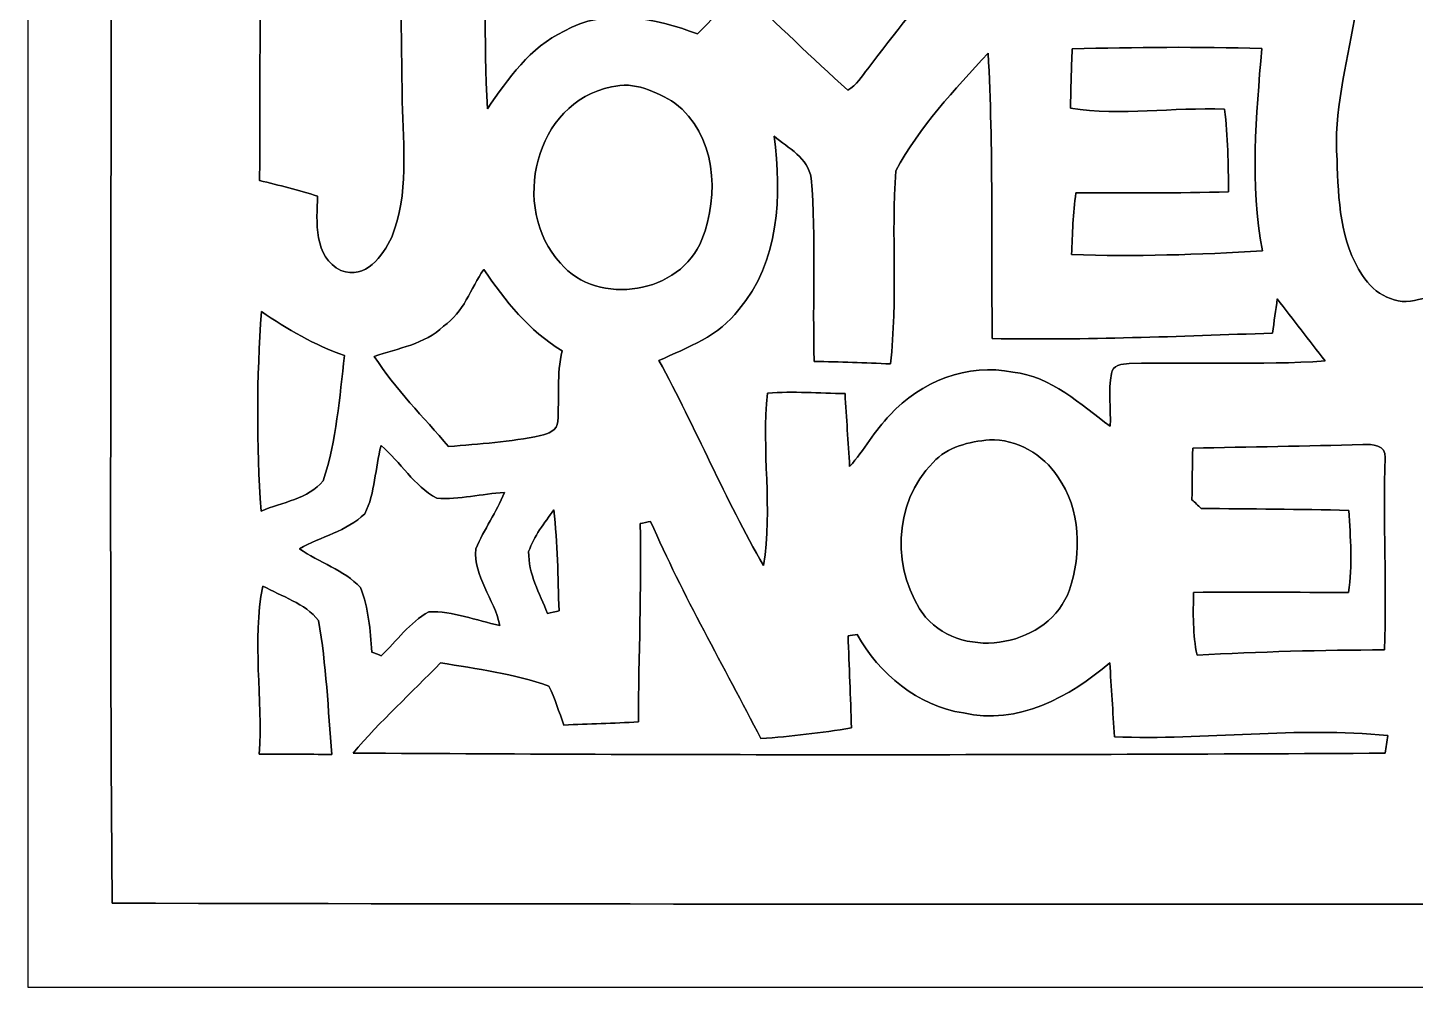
# Model space of a CAD drawing. Header units: centimetres. Extents: x -16.8 to 16.8, y -16.7 to 16.7.
# Drawn here: x -16.77 to -5, y -16.67 to -8.53 of the extents above; entities that cross this region are included whole.
import ezdxf

# ---------------------------------------------------------------- set-up
doc = ezdxf.new("R2010")
doc.units = ezdxf.units.CM
doc.header["$MEASUREMENT"] = 0
doc.layers.add('Layer 1', color=7, linetype='Continuous')

msp = doc.modelspace()

# ---------------------------------------------------------------- linework, layer by layer
at = {"layer": 'Layer 1', "color": 7}
for points, knots in [([(-16.77458, 16.66875), (-16.77458, 16.66875), (16.77458, 16.66875), (16.77458, 16.66875), (16.77458, 16.66875), (16.77458, 16.66875), (16.77458, -16.66875), (16.77458, -16.66875), (16.77458, -16.66875), (16.77458, -16.66875), (-16.77458, -16.66875), (-16.77458, -16.66875), (-16.77458, -16.66875), (-16.77458, -16.66875), (-16.77458, 16.66875), (-16.77458, 16.66875), (-16.77458, 16.66875), (-16.77458, 16.66875), (-16.77458, 16.66875), (-16.77458, 16.66875)], [0, 0, 0, 0, 0.16666667, 0.16666667, 0.16666667, 0.16666667, 0.33333333, 0.33333333, 0.33333333, 0.33333333, 0.5, 0.5, 0.5, 0.5, 0.66666667, 0.66666667, 0.66666667, 0.66666667, 1, 1, 1, 1]), ([(-16.06056, 15.74024), (-16.08032, 8.00664), (-16.06338, 0.2727), (-16.06903, -7.46125), (-16.06903, -7.46125), (-16.06162, -10.29264), (-16.0842, -13.12439), (-16.05774, -15.95543), (-16.05774, -15.95543), (-8.24159, -15.97342), (-0.42545, -15.9579), (7.39069, -15.96319), (7.39069, -15.96319), (10.10426, -15.95579), (12.81818, -15.97836), (15.53139, -15.95191), (15.53139, -15.95191), (15.5508, -8.21796), (15.53422, -0.48436), (15.53986, 7.24958), (15.53986, 7.24958), (15.53245, 10.08098), (15.55503, 12.91272), (15.52857, 15.74377), (15.52857, 15.74377), (5.41937, 15.76246), (-4.68983, 15.74518), (-14.79903, 15.75223), (-14.79903, 15.75223), (-15.21954, 15.75294), (-15.6404, 15.75223), (-16.06056, 15.74024)], [0, 0, 0, 0, 0.11111111, 0.11111111, 0.11111111, 0.11111111, 0.22222222, 0.22222222, 0.22222222, 0.22222222, 0.33333333, 0.33333333, 0.33333333, 0.33333333, 0.44444444, 0.44444444, 0.44444444, 0.44444444, 0.55555556, 0.55555556, 0.55555556, 0.55555556, 0.66666667, 0.66666667, 0.66666667, 0.66666667, 0.77777778, 0.77777778, 0.77777778, 0.77777778, 1, 1, 1, 1]), ([(-3.10092, -0.91863), (-2.88678, -0.84279), (-2.673, -0.71755), (-2.43593, -0.74754), (-2.43593, -0.74754), (-2.30152, -0.81915), (-2.18369, -0.91934), (-2.06058, -1.00859), (-2.06058, -1.00859), (-2.06622, -1.0287), (-2.07751, -1.06856), (-2.08315, -1.08867), (-2.08315, -1.08867), (-2.35691, -1.08938), (-2.65254, -1.11019), (-2.87443, -1.2894), (-2.87443, -1.2894), (-3.15348, -1.4792), (-3.20887, -1.8348), (-3.29777, -2.13713), (-3.29777, -2.13713), (-3.35527, -2.33116), (-3.40466, -2.58163), (-3.2318, -2.73756), (-3.2318, -2.73756), (-3.06564, -3.00743), (-2.6229, -3.00743), (-2.45392, -2.73368), (-2.45392, -2.73368), (-2.34103, -2.53965), (-2.30999, -2.31069), (-2.23485, -2.10079), (-2.23485, -2.10079), (-2.09832, -2.11032), (-1.87854, -2.16288), (-1.89477, -2.34456), (-1.89477, -2.34456), (-1.9498, -2.76331), (-2.09374, -3.16477), (-2.17488, -3.57893), (-2.17488, -3.57893), (-2.26766, -4.0259), (-2.43558, -4.46052), (-2.45216, -4.9209), (-2.45216, -4.9209), (-2.40136, -5.34035), (-1.72861, -5.47158), (-1.55046, -5.07859), (-1.55046, -5.07859), (-1.34973, -4.5787), (-1.30598, -4.03119), (-1.13418, -3.52143), (-1.13418, -3.52143), (-1.05022, -3.88796), (-1.10173, -4.26403), (-1.09326, -4.6355), (-1.09326, -4.6355), (-1.0862, -5.05425), (-1.11019, -5.47476), (-1.06962, -5.89245), (-1.06962, -5.89245), (-0.81598, -5.90621), (-0.56198, -5.91961), (-0.30833, -5.93831), (-0.30833, -5.93831), (-0.42298, -6.01451), (-0.54645, -6.07448), (-0.66887, -6.13657), (-0.66887, -6.13657), (-1.25413, -6.43008), (-1.79176, -6.81214), (-2.28635, -7.23935), (-2.28635, -7.23935), (-2.32234, -7.28274), (-2.38972, -7.32684), (-2.37808, -7.39034), (-2.37808, -7.39034), (-2.29517, -7.67186), (-2.00907, -7.86518), (-1.96391, -8.15869), (-1.96391, -8.15869), (-2.16641, -8.42292), (-2.37314, -8.68645), (-2.60315, -8.9281), (-2.60315, -8.9281), (-2.86173, -8.60037), (-3.12949, -8.27969), (-3.38243, -7.94738), (-3.38243, -7.94738), (-3.67136, -8.12236), (-3.8675, -8.43915), (-4.20829, -8.52382), (-4.20829, -8.52382), (-4.185, -9.22514), (-4.29472, -9.94516), (-4.6415, -10.56428), (-4.6415, -10.56428), (-4.72299, -10.67823), (-4.82106, -10.81405), (-4.97099, -10.83381), (-4.97099, -10.83381), (-5.15761, -10.89484), (-5.34846, -10.78512), (-5.44583, -10.63096), (-5.44583, -10.63096), (-5.64092, -10.34486), (-5.65115, -9.9822), (-5.66314, -9.64918), (-5.66314, -9.64918), (-5.69383, -9.24384), (-5.58377, -8.85119), (-5.51639, -8.45573), (-5.51639, -8.45573), (-5.74252, -8.36789), (-5.96724, -8.27934), (-6.19231, -8.18903), (-6.19231, -8.18903), (-6.20042, -7.88811), (-5.8106, -7.83378), (-5.79191, -7.55227), (-5.79191, -7.55227), (-5.76086, -7.23512), (-5.74322, -6.81355), (-5.4042, -6.6615), (-5.4042, -6.6615), (-4.92019, -6.483), (-4.39032, -6.61599), (-3.89855, -6.68761), (-3.89855, -6.68761), (-3.46957, -6.74299), (-3.0286, -6.83824), (-2.59715, -6.74934), (-2.59715, -6.74934), (-2.35761, -6.70207), (-2.16218, -6.54226), (-1.96956, -6.40292), (-1.96956, -6.40292), (-1.99496, -6.2798), (-1.97732, -6.14116), (-2.04329, -6.02862), (-2.04329, -6.02862), (-2.42323, -5.48887), (-3.01413, -5.16572), (-3.49215, -4.72652), (-3.49215, -4.72652), (-3.59269, -4.63762), (-3.66219, -4.52085), (-3.71651, -4.39984), (-3.71651, -4.39984), (-3.40043, -4.35081), (-3.06282, -4.33881), (-2.78518, -4.16172), (-2.78518, -4.16172), (-2.63102, -4.05306), (-2.63031, -3.81917), (-2.71568, -3.66677), (-2.71568, -3.66677), (-3.31117, -2.84445), (-4.2672, -2.36008), (-4.83517, -1.51518), (-4.83517, -1.51518), (-4.55366, -1.45486), (-4.25662, -1.4291), (-4.00156, -1.28623), (-4.00156, -1.28623), (-3.71969, -1.12219), (-3.40113, -1.04105), (-3.10092, -0.91863)], [0, 0, 0, 0, 0.02325581, 0.02325581, 0.02325581, 0.02325581, 0.04651163, 0.04651163, 0.04651163, 0.04651163, 0.06976744, 0.06976744, 0.06976744, 0.06976744, 0.09302326, 0.09302326, 0.09302326, 0.09302326, 0.11627907, 0.11627907, 0.11627907, 0.11627907, 0.13953488, 0.13953488, 0.13953488, 0.13953488, 0.1627907, 0.1627907, 0.1627907, 0.1627907, 0.18604651, 0.18604651, 0.18604651, 0.18604651, 0.20930233, 0.20930233, 0.20930233, 0.20930233, 0.23255814, 0.23255814, 0.23255814, 0.23255814, 0.25581395, 0.25581395, 0.25581395, 0.25581395, 0.27906977, 0.27906977, 0.27906977, 0.27906977, 0.30232558, 0.30232558, 0.30232558, 0.30232558, 0.3255814, 0.3255814, 0.3255814, 0.3255814, 0.34883721, 0.34883721, 0.34883721, 0.34883721, 0.37209302, 0.37209302, 0.37209302, 0.37209302, 0.39534884, 0.39534884, 0.39534884, 0.39534884, 0.41860465, 0.41860465, 0.41860465, 0.41860465, 0.44186047, 0.44186047, 0.44186047, 0.44186047, 0.46511628, 0.46511628, 0.46511628, 0.46511628, 0.48837209, 0.48837209, 0.48837209, 0.48837209, 0.51162791, 0.51162791, 0.51162791, 0.51162791, 0.53488372, 0.53488372, 0.53488372, 0.53488372, 0.55813953, 0.55813953, 0.55813953, 0.55813953, 0.58139535, 0.58139535, 0.58139535, 0.58139535, 0.60465116, 0.60465116, 0.60465116, 0.60465116, 0.62790698, 0.62790698, 0.62790698, 0.62790698, 0.65116279, 0.65116279, 0.65116279, 0.65116279, 0.6744186, 0.6744186, 0.6744186, 0.6744186, 0.69767442, 0.69767442, 0.69767442, 0.69767442, 0.72093023, 0.72093023, 0.72093023, 0.72093023, 0.74418605, 0.74418605, 0.74418605, 0.74418605, 0.76744186, 0.76744186, 0.76744186, 0.76744186, 0.79069767, 0.79069767, 0.79069767, 0.79069767, 0.81395349, 0.81395349, 0.81395349, 0.81395349, 0.8372093, 0.8372093, 0.8372093, 0.8372093, 0.86046512, 0.86046512, 0.86046512, 0.86046512, 0.88372093, 0.88372093, 0.88372093, 0.88372093, 0.90697674, 0.90697674, 0.90697674, 0.90697674, 0.93023256, 0.93023256, 0.93023256, 0.93023256, 0.95348837, 0.95348837, 0.95348837, 0.95348837, 1, 1, 1, 1]), ([(-14.78562, -4.27143), (-14.53021, -4.39632), (-14.27762, -4.52684), (-14.01763, -4.6422), (-14.01763, -4.6422), (-13.93508, -5.26168), (-14.11923, -5.89668), (-13.94672, -6.50487), (-13.94672, -6.50487), (-13.69307, -6.40468), (-13.52233, -6.18278), (-13.33994, -5.99193), (-13.33994, -5.99193), (-13.10428, -5.73722), (-12.84005, -5.50862), (-12.62733, -5.23346), (-12.62733, -5.23346), (-12.30701, -5.31495), (-11.98774, -5.41055), (-11.68718, -5.55061), (-11.68718, -5.55061), (-11.87485, -5.75028), (-12.12427, -5.94678), (-12.18036, -6.23041), (-12.18036, -6.23041), (-12.1606, -6.51157), (-11.8745, -6.66609), (-11.62861, -6.72606), (-11.62861, -6.72606), (-10.74667, -6.93279), (-9.87496, -6.51122), (-8.98948, -6.59165), (-8.98948, -6.59165), (-8.77676, -6.63998), (-8.52805, -6.74335), (-8.45538, -6.97054), (-8.45538, -6.97054), (-8.36789, -7.27851), (-8.42786, -7.64011), (-8.19573, -7.8927), (-8.19573, -7.8927), (-8.36824, -7.92162), (-8.60072, -7.87859), (-8.6681, -8.08355), (-8.6681, -8.08355), (-8.76653, -8.04898), (-8.86566, -8.01158), (-8.96549, -7.98266), (-8.96549, -7.98266), (-9.17822, -8.29028), (-9.42199, -8.57532), (-9.64494, -8.87589), (-9.64494, -8.87589), (-9.6961, -8.93833), (-9.74231, -9.01594), (-9.81498, -9.05863), (-9.81498, -9.05863), (-10.11978, -8.78417), (-10.41118, -8.49454), (-10.71598, -8.21937), (-10.71598, -8.21937), (-10.84756, -8.33261), (-10.96857, -8.45749), (-11.09169, -8.57991), (-11.09169, -8.57991), (-11.44588, -8.44656), (-11.87768, -8.35519), (-12.22199, -8.55804), (-12.22199, -8.55804), (-12.51373, -8.69033), (-12.69577, -8.96232), (-12.87427, -9.21491), (-12.87427, -9.21491), (-12.90461, -8.63106), (-12.88027, -8.04616), (-12.91555, -7.46301), (-12.91555, -7.46301), (-13.12721, -7.4609), (-13.33888, -7.45984), (-13.55055, -7.45913), (-13.55055, -7.45913), (-13.62851, -8.0204), (-13.60135, -8.58943), (-13.59676, -9.15458), (-13.59676, -9.15458), (-13.58688, -9.53699), (-13.53961, -9.93987), (-13.68601, -10.30499), (-13.68601, -10.30499), (-13.76292, -10.46445), (-13.90509, -10.66694), (-14.1164, -10.58862), (-14.1164, -10.58862), (-14.34783, -10.47609), (-14.32454, -10.17023), (-14.31431, -9.95751), (-14.31431, -9.95751), (-14.47553, -9.90353), (-14.64134, -9.86472), (-14.80644, -9.8238), (-14.80644, -9.8238), (-14.80503, -8.06027), (-14.78492, -6.29603), (-14.80926, -4.53249), (-14.80926, -4.53249), (-14.81102, -4.44465), (-14.80079, -4.35751), (-14.78562, -4.27143)], [0, 0, 0, 0, 0.03571429, 0.03571429, 0.03571429, 0.03571429, 0.07142857, 0.07142857, 0.07142857, 0.07142857, 0.10714286, 0.10714286, 0.10714286, 0.10714286, 0.14285714, 0.14285714, 0.14285714, 0.14285714, 0.17857143, 0.17857143, 0.17857143, 0.17857143, 0.21428571, 0.21428571, 0.21428571, 0.21428571, 0.25, 0.25, 0.25, 0.25, 0.28571429, 0.28571429, 0.28571429, 0.28571429, 0.32142857, 0.32142857, 0.32142857, 0.32142857, 0.35714286, 0.35714286, 0.35714286, 0.35714286, 0.39285714, 0.39285714, 0.39285714, 0.39285714, 0.42857143, 0.42857143, 0.42857143, 0.42857143, 0.46428571, 0.46428571, 0.46428571, 0.46428571, 0.5, 0.5, 0.5, 0.5, 0.53571429, 0.53571429, 0.53571429, 0.53571429, 0.57142857, 0.57142857, 0.57142857, 0.57142857, 0.60714286, 0.60714286, 0.60714286, 0.60714286, 0.64285714, 0.64285714, 0.64285714, 0.64285714, 0.67857143, 0.67857143, 0.67857143, 0.67857143, 0.71428571, 0.71428571, 0.71428571, 0.71428571, 0.75, 0.75, 0.75, 0.75, 0.78571429, 0.78571429, 0.78571429, 0.78571429, 0.82142857, 0.82142857, 0.82142857, 0.82142857, 0.85714286, 0.85714286, 0.85714286, 0.85714286, 0.89285714, 0.89285714, 0.89285714, 0.89285714, 0.92857143, 0.92857143, 0.92857143, 0.92857143, 1, 1, 1, 1]), ([(-7.91069, -8.70726), (-7.37482, -8.69315), (-6.8386, -8.68751), (-6.30273, -8.70444), (-6.30273, -8.70444), (-6.34788, -9.27559), (-6.40644, -9.85273), (-6.29708, -10.42106), (-6.29708, -10.42106), (-6.83648, -10.4521), (-7.37694, -10.47256), (-7.91704, -10.4521), (-7.91704, -10.4521), (-7.90751, -10.27642), (-7.9054, -10.10179), (-7.87894, -9.92858), (-7.87894, -9.92858), (-7.44714, -9.92964), (-7.01534, -9.93175), (-6.58354, -9.91976), (-6.58354, -9.91976), (-6.58777, -9.68551), (-6.58636, -9.45127), (-6.61917, -9.21949), (-6.61917, -9.21949), (-7.05379, -9.20186), (-7.49335, -9.27629), (-7.92551, -9.21103), (-7.92551, -9.21103), (-7.92163, -9.04169), (-7.91845, -8.87518), (-7.91069, -8.70726)], [0, 0, 0, 0, 0.11111111, 0.11111111, 0.11111111, 0.11111111, 0.22222222, 0.22222222, 0.22222222, 0.22222222, 0.33333333, 0.33333333, 0.33333333, 0.33333333, 0.44444444, 0.44444444, 0.44444444, 0.44444444, 0.55555556, 0.55555556, 0.55555556, 0.55555556, 0.66666667, 0.66666667, 0.66666667, 0.66666667, 0.77777778, 0.77777778, 0.77777778, 0.77777778, 1, 1, 1, 1]), ([(-9.40823, -9.74196), (-9.20891, -9.36837), (-8.90905, -9.05404), (-8.62436, -8.74289), (-8.62436, -8.74289), (-8.57991, -9.54934), (-8.59825, -10.35826), (-8.58943, -11.16577), (-8.58943, -11.16577), (-7.79604, -11.17812), (-7.00334, -11.14637), (-6.21065, -11.1185), (-6.21065, -11.1185), (-6.1976, -11.02078), (-6.18419, -10.92412), (-6.17008, -10.82781), (-6.17008, -10.82781), (-6.03497, -11.00349), (-5.90127, -11.18094), (-5.76333, -11.35521), (-5.76333, -11.35521), (-6.3179, -11.39119), (-6.87352, -11.36438), (-7.42809, -11.37673), (-7.42809, -11.37673), (-7.48559, -11.38096), (-7.57132, -11.38943), (-7.57873, -11.46175), (-7.57873, -11.46175), (-7.60518, -11.60921), (-7.58296, -11.75985), (-7.5879, -11.90907), (-7.5879, -11.90907), (-7.84331, -11.72633), (-8.08531, -11.48397), (-8.4141, -11.45081), (-8.4141, -11.45081), (-8.7951, -11.36721), (-9.19939, -11.53195), (-9.45727, -11.81382), (-9.45727, -11.81382), (-9.5885, -11.94541), (-9.67493, -12.11262), (-9.79946, -12.25021), (-9.79946, -12.25021), (-9.81393, -12.04348), (-9.82557, -11.83781), (-9.83862, -11.63214), (-9.83862, -11.63214), (-10.05769, -11.62897), (-10.27748, -11.61027), (-10.4962, -11.62861), (-10.4962, -11.62861), (-10.55088, -12.11086), (-10.44998, -12.60616), (-10.53042, -13.09088), (-10.53042, -13.09088), (-10.85815, -12.52784), (-11.10474, -11.92283), (-11.41765, -11.35204), (-11.41765, -11.35204), (-11.17635, -11.23844), (-10.90401, -11.14354), (-10.74103, -10.91953), (-10.74103, -10.91953), (-10.3946, -10.51772), (-10.37414, -9.94869), (-10.44152, -9.44774), (-10.44152, -9.44774), (-10.32157, -9.54793), (-10.15153, -9.6333), (-10.12578, -9.80334), (-10.12578, -9.80334), (-10.08309, -10.32051), (-10.11731, -10.84016), (-10.09932, -11.35874), (-10.09932, -11.35874), (-9.88342, -11.36191), (-9.66788, -11.37144), (-9.45198, -11.37991), (-9.45198, -11.37991), (-9.39236, -10.83627), (-9.44633, -10.28594), (-9.40823, -9.74196)], [0, 0, 0, 0, 0.04545455, 0.04545455, 0.04545455, 0.04545455, 0.09090909, 0.09090909, 0.09090909, 0.09090909, 0.13636364, 0.13636364, 0.13636364, 0.13636364, 0.18181818, 0.18181818, 0.18181818, 0.18181818, 0.22727273, 0.22727273, 0.22727273, 0.22727273, 0.27272727, 0.27272727, 0.27272727, 0.27272727, 0.31818182, 0.31818182, 0.31818182, 0.31818182, 0.36363636, 0.36363636, 0.36363636, 0.36363636, 0.40909091, 0.40909091, 0.40909091, 0.40909091, 0.45454545, 0.45454545, 0.45454545, 0.45454545, 0.5, 0.5, 0.5, 0.5, 0.54545455, 0.54545455, 0.54545455, 0.54545455, 0.59090909, 0.59090909, 0.59090909, 0.59090909, 0.63636364, 0.63636364, 0.63636364, 0.63636364, 0.68181818, 0.68181818, 0.68181818, 0.68181818, 0.72727273, 0.72727273, 0.72727273, 0.72727273, 0.77272727, 0.77272727, 0.77272727, 0.77272727, 0.81818182, 0.81818182, 0.81818182, 0.81818182, 0.86363636, 0.86363636, 0.86363636, 0.86363636, 0.90909091, 0.90909091, 0.90909091, 0.90909091, 1, 1, 1, 1]), ([(-11.82053, -9.03041), (-11.6272, -8.97819), (-11.4427, -9.07133), (-11.28219, -9.16658), (-11.28219, -9.16658), (-10.93435, -9.43257), (-10.90189, -9.94586), (-11.05323, -10.32334), (-11.05323, -10.32334), (-11.23209, -10.78583), (-11.93518, -10.89978), (-12.25444, -10.52548), (-12.25444, -10.52548), (-12.68342, -10.05981), (-12.47493, -9.15635), (-11.82053, -9.03041)], [0, 0, 0, 0, 0.2, 0.2, 0.2, 0.2, 0.4, 0.4, 0.4, 0.4, 0.6, 0.6, 0.6, 0.6, 1, 1, 1, 1]), ([(-13.24681, -11.05923), (-13.07465, -10.94564), (-13.01609, -10.74103), (-12.90532, -10.57875), (-12.90532, -10.57875), (-12.72293, -10.84439), (-12.51973, -11.0998), (-12.23998, -11.26984), (-12.23998, -11.26984), (-12.2876, -11.46634), (-12.26256, -11.66883), (-12.27631, -11.86815), (-12.27631, -11.86815), (-12.27843, -11.9447), (-12.35922, -11.97434), (-12.42236, -11.98845), (-12.42236, -11.98845), (-12.67919, -12.04207), (-12.94201, -12.0583), (-13.20271, -12.08193), (-13.20271, -12.08193), (-13.4172, -11.83005), (-13.65356, -11.59581), (-13.83348, -11.31641), (-13.83348, -11.31641), (-13.63204, -11.24444), (-13.4052, -11.21657), (-13.24681, -11.05923)], [0, 0, 0, 0, 0.125, 0.125, 0.125, 0.125, 0.25, 0.25, 0.25, 0.25, 0.375, 0.375, 0.375, 0.375, 0.5, 0.5, 0.5, 0.5, 0.625, 0.625, 0.625, 0.625, 0.75, 0.75, 0.75, 0.75, 1, 1, 1, 1]), ([(-14.79127, -10.93541), (-14.57113, -11.08675), (-14.34006, -11.2208), (-14.08677, -11.309), (-14.08677, -11.309), (-14.1291, -11.66495), (-14.15415, -12.02937), (-14.26739, -12.37156), (-14.26739, -12.37156), (-14.39439, -12.52643), (-14.61629, -12.55324), (-14.79409, -12.62874), (-14.79409, -12.62874), (-14.83501, -12.06535), (-14.83184, -11.49844), (-14.79127, -10.93541)], [0, 0, 0, 0, 0.2, 0.2, 0.2, 0.2, 0.4, 0.4, 0.4, 0.4, 0.6, 0.6, 0.6, 0.6, 1, 1, 1, 1]), ([(-13.77597, -12.07347), (-13.61017, -12.21246), (-13.49657, -12.41496), (-13.30396, -12.51973), (-13.30396, -12.51973), (-13.1124, -12.53419), (-12.92084, -12.48092), (-12.72928, -12.47175), (-12.72928, -12.47175), (-12.79701, -12.63756), (-12.90144, -12.78467), (-12.9727, -12.94906), (-12.9727, -12.94906), (-12.99422, -13.18577), (-12.8143, -13.37381), (-12.76879, -13.59817), (-12.76879, -13.59817), (-12.96882, -13.55937), (-13.16637, -13.47329), (-13.37098, -13.48352), (-13.37098, -13.48352), (-13.53326, -13.57348), (-13.64368, -13.72941), (-13.77456, -13.85641), (-13.77456, -13.85641), (-13.79502, -13.84864), (-13.83524, -13.83277), (-13.85535, -13.82501), (-13.85535, -13.82501), (-13.86452, -13.6398), (-13.88428, -13.44965), (-13.94989, -13.27679), (-13.94989, -13.27679), (-14.09383, -13.12827), (-14.30091, -13.06512), (-14.46918, -12.94871), (-14.46918, -12.94871), (-14.2875, -12.8457), (-14.06666, -12.79984), (-13.91461, -12.65202), (-13.91461, -12.65202), (-13.82324, -12.47457), (-13.82924, -12.26256), (-13.77597, -12.07347)], [0, 0, 0, 0, 0.08333333, 0.08333333, 0.08333333, 0.08333333, 0.16666667, 0.16666667, 0.16666667, 0.16666667, 0.25, 0.25, 0.25, 0.25, 0.33333333, 0.33333333, 0.33333333, 0.33333333, 0.41666667, 0.41666667, 0.41666667, 0.41666667, 0.5, 0.5, 0.5, 0.5, 0.58333333, 0.58333333, 0.58333333, 0.58333333, 0.66666667, 0.66666667, 0.66666667, 0.66666667, 0.75, 0.75, 0.75, 0.75, 0.83333333, 0.83333333, 0.83333333, 0.83333333, 1, 1, 1, 1]), ([(-8.61272, -12.02373), (-8.38271, -12.01702), (-8.15693, -12.14579), (-8.03381, -12.33805), (-8.03381, -12.33805), (-7.83519, -12.61145), (-7.83061, -12.98716), (-7.93433, -13.29796), (-7.93433, -13.29796), (-8.10436, -13.77209), (-8.81874, -13.90862), (-9.15564, -13.53009), (-9.15564, -13.53009), (-9.44598, -13.15156), (-9.43539, -12.55924), (-9.09144, -12.21634), (-9.09144, -12.21634), (-8.97079, -12.08158), (-8.78487, -12.04101), (-8.61272, -12.02373)], [0, 0, 0, 0, 0.16666667, 0.16666667, 0.16666667, 0.16666667, 0.33333333, 0.33333333, 0.33333333, 0.33333333, 0.5, 0.5, 0.5, 0.5, 0.66666667, 0.66666667, 0.66666667, 0.66666667, 1, 1, 1, 1]), ([(-6.88799, -12.09499), (-6.4068, -12.08405), (-5.92526, -12.07946), (-5.44407, -12.06324), (-5.44407, -12.06324), (-5.36787, -12.06182), (-5.24334, -12.06853), (-5.25533, -12.17507), (-5.25533, -12.17507), (-5.27262, -12.71905), (-5.24122, -13.26339), (-5.26168, -13.80702), (-5.26168, -13.80702), (-5.79191, -13.80807), (-6.32213, -13.82148), (-6.85165, -13.85147), (-6.85165, -13.85147), (-6.88799, -13.67614), (-6.88481, -13.49587), (-6.88058, -13.31842), (-6.88058, -13.31842), (-6.44243, -13.3163), (-6.00393, -13.31771), (-5.56542, -13.31912), (-5.56542, -13.31912), (-5.52873, -13.08911), (-5.55061, -12.85452), (-5.56331, -12.62345), (-5.56331, -12.62345), (-5.98135, -12.61145), (-6.39939, -12.6111), (-6.81743, -12.60616), (-6.81743, -12.60616), (-6.84318, -12.58111), (-6.86894, -12.55677), (-6.89469, -12.53278), (-6.89469, -12.53278), (-6.89328, -12.38568), (-6.89151, -12.24068), (-6.88799, -12.09499)], [0, 0, 0, 0, 0.09090909, 0.09090909, 0.09090909, 0.09090909, 0.18181818, 0.18181818, 0.18181818, 0.18181818, 0.27272727, 0.27272727, 0.27272727, 0.27272727, 0.36363636, 0.36363636, 0.36363636, 0.36363636, 0.45454545, 0.45454545, 0.45454545, 0.45454545, 0.54545455, 0.54545455, 0.54545455, 0.54545455, 0.63636364, 0.63636364, 0.63636364, 0.63636364, 0.72727273, 0.72727273, 0.72727273, 0.72727273, 0.81818182, 0.81818182, 0.81818182, 0.81818182, 1, 1, 1, 1]), ([(-11.5764, -12.73457), (-11.55453, -12.72999), (-11.51043, -12.72081), (-11.48856, -12.71623), (-11.48856, -12.71623), (-11.21304, -13.34805), (-10.86767, -13.94601), (-10.55335, -14.55914), (-10.55335, -14.55914), (-10.29582, -14.54044), (-10.03864, -14.51081), (-9.78394, -14.46812), (-9.78394, -14.46812), (-9.79205, -14.20707), (-9.80405, -13.94742), (-9.81322, -13.68707), (-9.81322, -13.68707), (-9.79417, -13.68425), (-9.75572, -13.67861), (-9.73631, -13.67578), (-9.73631, -13.67578), (-9.54652, -14.01339), (-9.22514, -14.2808), (-8.83461, -14.34183), (-8.83461, -14.34183), (-8.37248, -14.4459), (-7.93115, -14.20742), (-7.59248, -13.91567), (-7.59248, -13.91567), (-7.57767, -14.12416), (-7.56603, -14.33371), (-7.55297, -14.54362), (-7.55297, -14.54362), (-6.78039, -14.57501), (-6.00287, -14.45401), (-5.2324, -14.53374), (-5.2324, -14.53374), (-5.23946, -14.58313), (-5.24651, -14.63287), (-5.25392, -14.68296), (-5.25392, -14.68296), (-8.17351, -14.69884), (-11.0938, -14.70237), (-14.01339, -14.68155), (-14.01339, -14.68155), (-13.78338, -14.40956), (-13.51774, -14.17214), (-13.27185, -13.91567), (-13.27185, -13.91567), (-12.96282, -13.96753), (-12.64708, -14.00916), (-12.3511, -14.11464), (-12.3511, -14.11464), (-12.29607, -14.2173), (-12.2682, -14.33583), (-12.22375, -14.44449), (-12.22375, -14.44449), (-12.01349, -14.4332), (-11.80253, -14.43108), (-11.59263, -14.41662), (-11.59263, -14.41662), (-11.58946, -13.85535), (-11.56547, -13.29549), (-11.5764, -12.73457)], [0, 0, 0, 0, 0.05882353, 0.05882353, 0.05882353, 0.05882353, 0.11764706, 0.11764706, 0.11764706, 0.11764706, 0.17647059, 0.17647059, 0.17647059, 0.17647059, 0.23529412, 0.23529412, 0.23529412, 0.23529412, 0.29411765, 0.29411765, 0.29411765, 0.29411765, 0.35294118, 0.35294118, 0.35294118, 0.35294118, 0.41176471, 0.41176471, 0.41176471, 0.41176471, 0.47058824, 0.47058824, 0.47058824, 0.47058824, 0.52941176, 0.52941176, 0.52941176, 0.52941176, 0.58823529, 0.58823529, 0.58823529, 0.58823529, 0.64705882, 0.64705882, 0.64705882, 0.64705882, 0.70588235, 0.70588235, 0.70588235, 0.70588235, 0.76470588, 0.76470588, 0.76470588, 0.76470588, 0.82352941, 0.82352941, 0.82352941, 0.82352941, 0.88235294, 0.88235294, 0.88235294, 0.88235294, 1, 1, 1, 1]), ([(-12.52361, -12.97305), (-12.47987, -12.84041), (-12.39061, -12.72928), (-12.30877, -12.61851), (-12.30877, -12.61851), (-12.27878, -12.90285), (-12.2749, -13.18895), (-12.26608, -13.4747), (-12.26608, -13.4747), (-12.29078, -13.48034), (-12.34017, -13.49128), (-12.36486, -13.49692), (-12.36486, -13.49692), (-12.42977, -13.32618), (-12.52749, -13.16179), (-12.52361, -12.97305)], [0, 0, 0, 0, 0.2, 0.2, 0.2, 0.2, 0.4, 0.4, 0.4, 0.4, 0.6, 0.6, 0.6, 0.6, 1, 1, 1, 1]), ([(-14.77963, -13.26444), (-14.62123, -13.35546), (-14.42226, -13.40767), (-14.3062, -13.55796), (-14.3062, -13.55796), (-14.24093, -13.93084), (-14.22612, -14.31466), (-14.19437, -14.69319), (-14.19437, -14.69319), (-14.39933, -14.69214), (-14.60429, -14.69178), (-14.80961, -14.69178), (-14.80961, -14.69178), (-14.77645, -14.21694), (-14.87452, -13.73434), (-14.77963, -13.26444)], [0, 0, 0, 0, 0.2, 0.2, 0.2, 0.2, 0.4, 0.4, 0.4, 0.4, 0.6, 0.6, 0.6, 0.6, 1, 1, 1, 1])]:
    msp.add_open_spline(points, degree=3, knots=knots, dxfattribs=at)
at = {"layer": 'Layer 1', "color": 250}
for points, knots in [([(-16.06056, 15.74024), (-15.6404, 15.75223), (-15.21954, 15.75294), (-14.79903, 15.75223), (-14.79903, 15.75223), (-4.68983, 15.74518), (5.41937, 15.76246), (15.52857, 15.74377), (15.52857, 15.74377), (15.55503, 12.91272), (15.53245, 10.08098), (15.53986, 7.24958), (15.53986, 7.24958), (15.53422, -0.48436), (15.5508, -8.21796), (15.53139, -15.95191), (15.53139, -15.95191), (12.81818, -15.97836), (10.10426, -15.95579), (7.39069, -15.96319), (7.39069, -15.96319), (-0.42545, -15.9579), (-8.24159, -15.97342), (-16.05774, -15.95543), (-16.05774, -15.95543), (-16.0842, -13.12439), (-16.06162, -10.29264), (-16.06903, -7.46125), (-16.06903, -7.46125), (-16.06338, 0.2727), (-16.08032, 8.00664), (-16.06056, 15.74024), (-16.06056, 15.74024), (-16.06056, 15.74024), (-16.06056, 15.74024), (-16.06056, 15.74024)], [0, 0, 0, 0, 0.1, 0.1, 0.1, 0.1, 0.2, 0.2, 0.2, 0.2, 0.3, 0.3, 0.3, 0.3, 0.4, 0.4, 0.4, 0.4, 0.5, 0.5, 0.5, 0.5, 0.6, 0.6, 0.6, 0.6, 0.7, 0.7, 0.7, 0.7, 0.8, 0.8, 0.8, 0.8, 1, 1, 1, 1]), ([(-3.10092, -0.91863), (-3.40113, -1.04105), (-3.71969, -1.12219), (-4.00156, -1.28623), (-4.00156, -1.28623), (-4.25662, -1.4291), (-4.55366, -1.45486), (-4.83517, -1.51518), (-4.83517, -1.51518), (-4.2672, -2.36008), (-3.31117, -2.84445), (-2.71568, -3.66677), (-2.71568, -3.66677), (-2.63031, -3.81917), (-2.63102, -4.05306), (-2.78518, -4.16172), (-2.78518, -4.16172), (-3.06282, -4.33881), (-3.40043, -4.35081), (-3.71651, -4.39984), (-3.71651, -4.39984), (-3.66219, -4.52085), (-3.59269, -4.63762), (-3.49215, -4.72652), (-3.49215, -4.72652), (-3.01413, -5.16572), (-2.42323, -5.48887), (-2.04329, -6.02862), (-2.04329, -6.02862), (-1.97732, -6.14116), (-1.99496, -6.2798), (-1.96956, -6.40292), (-1.96956, -6.40292), (-2.16218, -6.54226), (-2.35761, -6.70207), (-2.59715, -6.74934), (-2.59715, -6.74934), (-3.0286, -6.83824), (-3.46957, -6.74299), (-3.89855, -6.68761), (-3.89855, -6.68761), (-4.39032, -6.61599), (-4.92019, -6.483), (-5.4042, -6.6615), (-5.4042, -6.6615), (-5.74322, -6.81355), (-5.76086, -7.23512), (-5.79191, -7.55227), (-5.79191, -7.55227), (-5.8106, -7.83378), (-6.20042, -7.88811), (-6.19231, -8.18903), (-6.19231, -8.18903), (-5.96724, -8.27934), (-5.74252, -8.36789), (-5.51639, -8.45573), (-5.51639, -8.45573), (-5.58377, -8.85119), (-5.69383, -9.24384), (-5.66314, -9.64918), (-5.66314, -9.64918), (-5.65115, -9.9822), (-5.64092, -10.34486), (-5.44583, -10.63096), (-5.44583, -10.63096), (-5.34846, -10.78512), (-5.15761, -10.89484), (-4.97099, -10.83381), (-4.97099, -10.83381), (-4.82106, -10.81405), (-4.72299, -10.67823), (-4.6415, -10.56428), (-4.6415, -10.56428), (-4.29472, -9.94516), (-4.185, -9.22514), (-4.20829, -8.52382), (-4.20829, -8.52382), (-3.8675, -8.43915), (-3.67136, -8.12236), (-3.38243, -7.94738), (-3.38243, -7.94738), (-3.12949, -8.27969), (-2.86173, -8.60037), (-2.60315, -8.9281), (-2.60315, -8.9281), (-2.37314, -8.68645), (-2.16641, -8.42292), (-1.96391, -8.15869), (-1.96391, -8.15869), (-2.00907, -7.86518), (-2.29517, -7.67186), (-2.37808, -7.39034), (-2.37808, -7.39034), (-2.38972, -7.32684), (-2.32234, -7.28274), (-2.28635, -7.23935), (-2.28635, -7.23935), (-1.79176, -6.81214), (-1.25413, -6.43008), (-0.66887, -6.13657), (-0.66887, -6.13657), (-0.54645, -6.07448), (-0.42298, -6.01451), (-0.30833, -5.93831), (-0.30833, -5.93831), (-0.56198, -5.91961), (-0.81598, -5.90621), (-1.06962, -5.89245), (-1.06962, -5.89245), (-1.11019, -5.47476), (-1.0862, -5.05425), (-1.09326, -4.6355), (-1.09326, -4.6355), (-1.10173, -4.26403), (-1.05022, -3.88796), (-1.13418, -3.52143), (-1.13418, -3.52143), (-1.30598, -4.03119), (-1.34973, -4.5787), (-1.55046, -5.07859), (-1.55046, -5.07859), (-1.72861, -5.47158), (-2.40136, -5.34035), (-2.45216, -4.9209), (-2.45216, -4.9209), (-2.43558, -4.46052), (-2.26766, -4.0259), (-2.17488, -3.57893), (-2.17488, -3.57893), (-2.09374, -3.16477), (-1.9498, -2.76331), (-1.89477, -2.34456), (-1.89477, -2.34456), (-1.87854, -2.16288), (-2.09832, -2.11032), (-2.23485, -2.10079), (-2.23485, -2.10079), (-2.30999, -2.31069), (-2.34103, -2.53965), (-2.45392, -2.73368), (-2.45392, -2.73368), (-2.6229, -3.00743), (-3.06564, -3.00743), (-3.2318, -2.73756), (-3.2318, -2.73756), (-3.40466, -2.58163), (-3.35527, -2.33116), (-3.29777, -2.13713), (-3.29777, -2.13713), (-3.20887, -1.8348), (-3.15348, -1.4792), (-2.87443, -1.2894), (-2.87443, -1.2894), (-2.65254, -1.11019), (-2.35691, -1.08938), (-2.08315, -1.08867), (-2.08315, -1.08867), (-2.07751, -1.06856), (-2.06622, -1.0287), (-2.06058, -1.00859), (-2.06058, -1.00859), (-2.18369, -0.91934), (-2.30152, -0.81915), (-2.43593, -0.74754), (-2.43593, -0.74754), (-2.673, -0.71755), (-2.88678, -0.84279), (-3.10092, -0.91863), (-3.10092, -0.91863), (-3.10092, -0.91863), (-3.10092, -0.91863), (-3.10092, -0.91863)], [0, 0, 0, 0, 0.02272727, 0.02272727, 0.02272727, 0.02272727, 0.04545455, 0.04545455, 0.04545455, 0.04545455, 0.06818182, 0.06818182, 0.06818182, 0.06818182, 0.09090909, 0.09090909, 0.09090909, 0.09090909, 0.11363636, 0.11363636, 0.11363636, 0.11363636, 0.13636364, 0.13636364, 0.13636364, 0.13636364, 0.15909091, 0.15909091, 0.15909091, 0.15909091, 0.18181818, 0.18181818, 0.18181818, 0.18181818, 0.20454545, 0.20454545, 0.20454545, 0.20454545, 0.22727273, 0.22727273, 0.22727273, 0.22727273, 0.25, 0.25, 0.25, 0.25, 0.27272727, 0.27272727, 0.27272727, 0.27272727, 0.29545455, 0.29545455, 0.29545455, 0.29545455, 0.31818182, 0.31818182, 0.31818182, 0.31818182, 0.34090909, 0.34090909, 0.34090909, 0.34090909, 0.36363636, 0.36363636, 0.36363636, 0.36363636, 0.38636364, 0.38636364, 0.38636364, 0.38636364, 0.40909091, 0.40909091, 0.40909091, 0.40909091, 0.43181818, 0.43181818, 0.43181818, 0.43181818, 0.45454545, 0.45454545, 0.45454545, 0.45454545, 0.47727273, 0.47727273, 0.47727273, 0.47727273, 0.5, 0.5, 0.5, 0.5, 0.52272727, 0.52272727, 0.52272727, 0.52272727, 0.54545455, 0.54545455, 0.54545455, 0.54545455, 0.56818182, 0.56818182, 0.56818182, 0.56818182, 0.59090909, 0.59090909, 0.59090909, 0.59090909, 0.61363636, 0.61363636, 0.61363636, 0.61363636, 0.63636364, 0.63636364, 0.63636364, 0.63636364, 0.65909091, 0.65909091, 0.65909091, 0.65909091, 0.68181818, 0.68181818, 0.68181818, 0.68181818, 0.70454545, 0.70454545, 0.70454545, 0.70454545, 0.72727273, 0.72727273, 0.72727273, 0.72727273, 0.75, 0.75, 0.75, 0.75, 0.77272727, 0.77272727, 0.77272727, 0.77272727, 0.79545455, 0.79545455, 0.79545455, 0.79545455, 0.81818182, 0.81818182, 0.81818182, 0.81818182, 0.84090909, 0.84090909, 0.84090909, 0.84090909, 0.86363636, 0.86363636, 0.86363636, 0.86363636, 0.88636364, 0.88636364, 0.88636364, 0.88636364, 0.90909091, 0.90909091, 0.90909091, 0.90909091, 0.93181818, 0.93181818, 0.93181818, 0.93181818, 0.95454545, 0.95454545, 0.95454545, 0.95454545, 1, 1, 1, 1]), ([(-14.78562, -4.27143), (-14.80079, -4.35751), (-14.81102, -4.44465), (-14.80926, -4.53249), (-14.80926, -4.53249), (-14.78492, -6.29603), (-14.80503, -8.06027), (-14.80644, -9.8238), (-14.80644, -9.8238), (-14.64134, -9.86472), (-14.47553, -9.90353), (-14.31431, -9.95751), (-14.31431, -9.95751), (-14.32454, -10.17023), (-14.34783, -10.47609), (-14.1164, -10.58862), (-14.1164, -10.58862), (-13.90509, -10.66694), (-13.76292, -10.46445), (-13.68601, -10.30499), (-13.68601, -10.30499), (-13.53961, -9.93987), (-13.58688, -9.53699), (-13.59676, -9.15458), (-13.59676, -9.15458), (-13.60135, -8.58943), (-13.62851, -8.0204), (-13.55055, -7.45913), (-13.55055, -7.45913), (-13.33888, -7.45984), (-13.12721, -7.4609), (-12.91555, -7.46301), (-12.91555, -7.46301), (-12.88027, -8.04616), (-12.90461, -8.63106), (-12.87427, -9.21491), (-12.87427, -9.21491), (-12.69577, -8.96232), (-12.51373, -8.69033), (-12.22199, -8.55804), (-12.22199, -8.55804), (-11.87768, -8.35519), (-11.44588, -8.44656), (-11.09169, -8.57991), (-11.09169, -8.57991), (-10.96857, -8.45749), (-10.84756, -8.33261), (-10.71598, -8.21937), (-10.71598, -8.21937), (-10.41118, -8.49454), (-10.11978, -8.78417), (-9.81498, -9.05863), (-9.81498, -9.05863), (-9.74231, -9.01594), (-9.6961, -8.93833), (-9.64494, -8.87589), (-9.64494, -8.87589), (-9.42199, -8.57532), (-9.17822, -8.29028), (-8.96549, -7.98266), (-8.96549, -7.98266), (-8.86566, -8.01158), (-8.76653, -8.04898), (-8.6681, -8.08355), (-8.6681, -8.08355), (-8.60072, -7.87859), (-8.36824, -7.92162), (-8.19573, -7.8927), (-8.19573, -7.8927), (-8.42786, -7.64011), (-8.36789, -7.27851), (-8.45538, -6.97054), (-8.45538, -6.97054), (-8.52805, -6.74335), (-8.77676, -6.63998), (-8.98948, -6.59165), (-8.98948, -6.59165), (-9.87496, -6.51122), (-10.74667, -6.93279), (-11.62861, -6.72606), (-11.62861, -6.72606), (-11.8745, -6.66609), (-12.1606, -6.51157), (-12.18036, -6.23041), (-12.18036, -6.23041), (-12.12427, -5.94678), (-11.87485, -5.75028), (-11.68718, -5.55061), (-11.68718, -5.55061), (-11.98774, -5.41055), (-12.30701, -5.31495), (-12.62733, -5.23346), (-12.62733, -5.23346), (-12.84005, -5.50862), (-13.10428, -5.73722), (-13.33994, -5.99193), (-13.33994, -5.99193), (-13.52233, -6.18278), (-13.69307, -6.40468), (-13.94672, -6.50487), (-13.94672, -6.50487), (-14.11923, -5.89668), (-13.93508, -5.26168), (-14.01763, -4.6422), (-14.01763, -4.6422), (-14.27762, -4.52684), (-14.53021, -4.39632), (-14.78562, -4.27143), (-14.78562, -4.27143), (-14.78562, -4.27143), (-14.78562, -4.27143), (-14.78562, -4.27143)], [0, 0, 0, 0, 0.03448276, 0.03448276, 0.03448276, 0.03448276, 0.06896552, 0.06896552, 0.06896552, 0.06896552, 0.10344828, 0.10344828, 0.10344828, 0.10344828, 0.13793103, 0.13793103, 0.13793103, 0.13793103, 0.17241379, 0.17241379, 0.17241379, 0.17241379, 0.20689655, 0.20689655, 0.20689655, 0.20689655, 0.24137931, 0.24137931, 0.24137931, 0.24137931, 0.27586207, 0.27586207, 0.27586207, 0.27586207, 0.31034483, 0.31034483, 0.31034483, 0.31034483, 0.34482759, 0.34482759, 0.34482759, 0.34482759, 0.37931034, 0.37931034, 0.37931034, 0.37931034, 0.4137931, 0.4137931, 0.4137931, 0.4137931, 0.44827586, 0.44827586, 0.44827586, 0.44827586, 0.48275862, 0.48275862, 0.48275862, 0.48275862, 0.51724138, 0.51724138, 0.51724138, 0.51724138, 0.55172414, 0.55172414, 0.55172414, 0.55172414, 0.5862069, 0.5862069, 0.5862069, 0.5862069, 0.62068966, 0.62068966, 0.62068966, 0.62068966, 0.65517241, 0.65517241, 0.65517241, 0.65517241, 0.68965517, 0.68965517, 0.68965517, 0.68965517, 0.72413793, 0.72413793, 0.72413793, 0.72413793, 0.75862069, 0.75862069, 0.75862069, 0.75862069, 0.79310345, 0.79310345, 0.79310345, 0.79310345, 0.82758621, 0.82758621, 0.82758621, 0.82758621, 0.86206897, 0.86206897, 0.86206897, 0.86206897, 0.89655172, 0.89655172, 0.89655172, 0.89655172, 0.93103448, 0.93103448, 0.93103448, 0.93103448, 1, 1, 1, 1]), ([(-7.91069, -8.70726), (-7.91845, -8.87518), (-7.92163, -9.04169), (-7.92551, -9.21103), (-7.92551, -9.21103), (-7.49335, -9.27629), (-7.05379, -9.20186), (-6.61917, -9.21949), (-6.61917, -9.21949), (-6.58636, -9.45127), (-6.58777, -9.68551), (-6.58354, -9.91976), (-6.58354, -9.91976), (-7.01534, -9.93175), (-7.44714, -9.92964), (-7.87894, -9.92858), (-7.87894, -9.92858), (-7.9054, -10.10179), (-7.90751, -10.27642), (-7.91704, -10.4521), (-7.91704, -10.4521), (-7.37694, -10.47256), (-6.83648, -10.4521), (-6.29708, -10.42106), (-6.29708, -10.42106), (-6.40644, -9.85273), (-6.34788, -9.27559), (-6.30273, -8.70444), (-6.30273, -8.70444), (-6.8386, -8.68751), (-7.37482, -8.69315), (-7.91069, -8.70726), (-7.91069, -8.70726), (-7.91069, -8.70726), (-7.91069, -8.70726), (-7.91069, -8.70726)], [0, 0, 0, 0, 0.1, 0.1, 0.1, 0.1, 0.2, 0.2, 0.2, 0.2, 0.3, 0.3, 0.3, 0.3, 0.4, 0.4, 0.4, 0.4, 0.5, 0.5, 0.5, 0.5, 0.6, 0.6, 0.6, 0.6, 0.7, 0.7, 0.7, 0.7, 0.8, 0.8, 0.8, 0.8, 1, 1, 1, 1]), ([(-9.40823, -9.74196), (-9.44633, -10.28594), (-9.39236, -10.83627), (-9.45198, -11.37991), (-9.45198, -11.37991), (-9.66788, -11.37144), (-9.88342, -11.36191), (-10.09932, -11.35874), (-10.09932, -11.35874), (-10.11731, -10.84016), (-10.08309, -10.32051), (-10.12578, -9.80334), (-10.12578, -9.80334), (-10.15153, -9.6333), (-10.32157, -9.54793), (-10.44152, -9.44774), (-10.44152, -9.44774), (-10.37414, -9.94869), (-10.3946, -10.51772), (-10.74103, -10.91953), (-10.74103, -10.91953), (-10.90401, -11.14354), (-11.17635, -11.23844), (-11.41765, -11.35204), (-11.41765, -11.35204), (-11.10474, -11.92283), (-10.85815, -12.52784), (-10.53042, -13.09088), (-10.53042, -13.09088), (-10.44998, -12.60616), (-10.55088, -12.11086), (-10.4962, -11.62861), (-10.4962, -11.62861), (-10.27748, -11.61027), (-10.05769, -11.62897), (-9.83862, -11.63214), (-9.83862, -11.63214), (-9.82557, -11.83781), (-9.81393, -12.04348), (-9.79946, -12.25021), (-9.79946, -12.25021), (-9.67493, -12.11262), (-9.5885, -11.94541), (-9.45727, -11.81382), (-9.45727, -11.81382), (-9.19939, -11.53195), (-8.7951, -11.36721), (-8.4141, -11.45081), (-8.4141, -11.45081), (-8.08531, -11.48397), (-7.84331, -11.72633), (-7.5879, -11.90907), (-7.5879, -11.90907), (-7.58296, -11.75985), (-7.60518, -11.60921), (-7.57873, -11.46175), (-7.57873, -11.46175), (-7.57132, -11.38943), (-7.48559, -11.38096), (-7.42809, -11.37673), (-7.42809, -11.37673), (-6.87352, -11.36438), (-6.3179, -11.39119), (-5.76333, -11.35521), (-5.76333, -11.35521), (-5.90127, -11.18094), (-6.03497, -11.00349), (-6.17008, -10.82781), (-6.17008, -10.82781), (-6.18419, -10.92412), (-6.1976, -11.02078), (-6.21065, -11.1185), (-6.21065, -11.1185), (-7.00334, -11.14637), (-7.79604, -11.17812), (-8.58943, -11.16577), (-8.58943, -11.16577), (-8.59825, -10.35826), (-8.57991, -9.54934), (-8.62436, -8.74289), (-8.62436, -8.74289), (-8.90905, -9.05404), (-9.20891, -9.36837), (-9.40823, -9.74196), (-9.40823, -9.74196), (-9.40823, -9.74196), (-9.40823, -9.74196), (-9.40823, -9.74196)], [0, 0, 0, 0, 0.04347826, 0.04347826, 0.04347826, 0.04347826, 0.08695652, 0.08695652, 0.08695652, 0.08695652, 0.13043478, 0.13043478, 0.13043478, 0.13043478, 0.17391304, 0.17391304, 0.17391304, 0.17391304, 0.2173913, 0.2173913, 0.2173913, 0.2173913, 0.26086957, 0.26086957, 0.26086957, 0.26086957, 0.30434783, 0.30434783, 0.30434783, 0.30434783, 0.34782609, 0.34782609, 0.34782609, 0.34782609, 0.39130435, 0.39130435, 0.39130435, 0.39130435, 0.43478261, 0.43478261, 0.43478261, 0.43478261, 0.47826087, 0.47826087, 0.47826087, 0.47826087, 0.52173913, 0.52173913, 0.52173913, 0.52173913, 0.56521739, 0.56521739, 0.56521739, 0.56521739, 0.60869565, 0.60869565, 0.60869565, 0.60869565, 0.65217391, 0.65217391, 0.65217391, 0.65217391, 0.69565217, 0.69565217, 0.69565217, 0.69565217, 0.73913043, 0.73913043, 0.73913043, 0.73913043, 0.7826087, 0.7826087, 0.7826087, 0.7826087, 0.82608696, 0.82608696, 0.82608696, 0.82608696, 0.86956522, 0.86956522, 0.86956522, 0.86956522, 0.91304348, 0.91304348, 0.91304348, 0.91304348, 1, 1, 1, 1]), ([(-11.82053, -9.03041), (-12.47493, -9.15635), (-12.68342, -10.05981), (-12.25444, -10.52548), (-12.25444, -10.52548), (-11.93518, -10.89978), (-11.23209, -10.78583), (-11.05323, -10.32334), (-11.05323, -10.32334), (-10.90189, -9.94586), (-10.93435, -9.43257), (-11.28219, -9.16658), (-11.28219, -9.16658), (-11.4427, -9.07133), (-11.6272, -8.97819), (-11.82053, -9.03041), (-11.82053, -9.03041), (-11.82053, -9.03041), (-11.82053, -9.03041), (-11.82053, -9.03041)], [0, 0, 0, 0, 0.16666667, 0.16666667, 0.16666667, 0.16666667, 0.33333333, 0.33333333, 0.33333333, 0.33333333, 0.5, 0.5, 0.5, 0.5, 0.66666667, 0.66666667, 0.66666667, 0.66666667, 1, 1, 1, 1]), ([(-13.24681, -11.05923), (-13.4052, -11.21657), (-13.63204, -11.24444), (-13.83348, -11.31641), (-13.83348, -11.31641), (-13.65356, -11.59581), (-13.4172, -11.83005), (-13.20271, -12.08193), (-13.20271, -12.08193), (-12.94201, -12.0583), (-12.67919, -12.04207), (-12.42236, -11.98845), (-12.42236, -11.98845), (-12.35922, -11.97434), (-12.27843, -11.9447), (-12.27631, -11.86815), (-12.27631, -11.86815), (-12.26256, -11.66883), (-12.2876, -11.46634), (-12.23998, -11.26984), (-12.23998, -11.26984), (-12.51973, -11.0998), (-12.72293, -10.84439), (-12.90532, -10.57875), (-12.90532, -10.57875), (-13.01609, -10.74103), (-13.07465, -10.94564), (-13.24681, -11.05923), (-13.24681, -11.05923), (-13.24681, -11.05923), (-13.24681, -11.05923), (-13.24681, -11.05923)], [0, 0, 0, 0, 0.11111111, 0.11111111, 0.11111111, 0.11111111, 0.22222222, 0.22222222, 0.22222222, 0.22222222, 0.33333333, 0.33333333, 0.33333333, 0.33333333, 0.44444444, 0.44444444, 0.44444444, 0.44444444, 0.55555556, 0.55555556, 0.55555556, 0.55555556, 0.66666667, 0.66666667, 0.66666667, 0.66666667, 0.77777778, 0.77777778, 0.77777778, 0.77777778, 1, 1, 1, 1]), ([(-14.79127, -10.93541), (-14.83184, -11.49844), (-14.83501, -12.06535), (-14.79409, -12.62874), (-14.79409, -12.62874), (-14.61629, -12.55324), (-14.39439, -12.52643), (-14.26739, -12.37156), (-14.26739, -12.37156), (-14.15415, -12.02937), (-14.1291, -11.66495), (-14.08677, -11.309), (-14.08677, -11.309), (-14.34006, -11.2208), (-14.57113, -11.08675), (-14.79127, -10.93541), (-14.79127, -10.93541), (-14.79127, -10.93541), (-14.79127, -10.93541), (-14.79127, -10.93541)], [0, 0, 0, 0, 0.16666667, 0.16666667, 0.16666667, 0.16666667, 0.33333333, 0.33333333, 0.33333333, 0.33333333, 0.5, 0.5, 0.5, 0.5, 0.66666667, 0.66666667, 0.66666667, 0.66666667, 1, 1, 1, 1]), ([(-13.77597, -12.07347), (-13.82924, -12.26256), (-13.82324, -12.47457), (-13.91461, -12.65202), (-13.91461, -12.65202), (-14.06666, -12.79984), (-14.2875, -12.8457), (-14.46918, -12.94871), (-14.46918, -12.94871), (-14.30091, -13.06512), (-14.09383, -13.12827), (-13.94989, -13.27679), (-13.94989, -13.27679), (-13.88428, -13.44965), (-13.86452, -13.6398), (-13.85535, -13.82501), (-13.85535, -13.82501), (-13.83524, -13.83277), (-13.79502, -13.84864), (-13.77456, -13.85641), (-13.77456, -13.85641), (-13.64368, -13.72941), (-13.53326, -13.57348), (-13.37098, -13.48352), (-13.37098, -13.48352), (-13.16637, -13.47329), (-12.96882, -13.55937), (-12.76879, -13.59817), (-12.76879, -13.59817), (-12.8143, -13.37381), (-12.99422, -13.18577), (-12.9727, -12.94906), (-12.9727, -12.94906), (-12.90144, -12.78467), (-12.79701, -12.63756), (-12.72928, -12.47175), (-12.72928, -12.47175), (-12.92084, -12.48092), (-13.1124, -12.53419), (-13.30396, -12.51973), (-13.30396, -12.51973), (-13.49657, -12.41496), (-13.61017, -12.21246), (-13.77597, -12.07347), (-13.77597, -12.07347), (-13.77597, -12.07347), (-13.77597, -12.07347), (-13.77597, -12.07347)], [0, 0, 0, 0, 0.07692308, 0.07692308, 0.07692308, 0.07692308, 0.15384615, 0.15384615, 0.15384615, 0.15384615, 0.23076923, 0.23076923, 0.23076923, 0.23076923, 0.30769231, 0.30769231, 0.30769231, 0.30769231, 0.38461538, 0.38461538, 0.38461538, 0.38461538, 0.46153846, 0.46153846, 0.46153846, 0.46153846, 0.53846154, 0.53846154, 0.53846154, 0.53846154, 0.61538462, 0.61538462, 0.61538462, 0.61538462, 0.69230769, 0.69230769, 0.69230769, 0.69230769, 0.76923077, 0.76923077, 0.76923077, 0.76923077, 0.84615385, 0.84615385, 0.84615385, 0.84615385, 1, 1, 1, 1]), ([(-8.61272, -12.02373), (-8.78487, -12.04101), (-8.97079, -12.08158), (-9.09144, -12.21634), (-9.09144, -12.21634), (-9.43539, -12.55924), (-9.44598, -13.15156), (-9.15564, -13.53009), (-9.15564, -13.53009), (-8.81874, -13.90862), (-8.10436, -13.77209), (-7.93433, -13.29796), (-7.93433, -13.29796), (-7.83061, -12.98716), (-7.83519, -12.61145), (-8.03381, -12.33805), (-8.03381, -12.33805), (-8.15693, -12.14579), (-8.38271, -12.01702), (-8.61272, -12.02373), (-8.61272, -12.02373), (-8.61272, -12.02373), (-8.61272, -12.02373), (-8.61272, -12.02373)], [0, 0, 0, 0, 0.14285714, 0.14285714, 0.14285714, 0.14285714, 0.28571429, 0.28571429, 0.28571429, 0.28571429, 0.42857143, 0.42857143, 0.42857143, 0.42857143, 0.57142857, 0.57142857, 0.57142857, 0.57142857, 0.71428571, 0.71428571, 0.71428571, 0.71428571, 1, 1, 1, 1]), ([(-6.88799, -12.09499), (-6.89151, -12.24068), (-6.89328, -12.38568), (-6.89469, -12.53278), (-6.89469, -12.53278), (-6.86894, -12.55677), (-6.84318, -12.58111), (-6.81743, -12.60616), (-6.81743, -12.60616), (-6.39939, -12.6111), (-5.98135, -12.61145), (-5.56331, -12.62345), (-5.56331, -12.62345), (-5.55061, -12.85452), (-5.52873, -13.08911), (-5.56542, -13.31912), (-5.56542, -13.31912), (-6.00393, -13.31771), (-6.44243, -13.3163), (-6.88058, -13.31842), (-6.88058, -13.31842), (-6.88481, -13.49587), (-6.88799, -13.67614), (-6.85165, -13.85147), (-6.85165, -13.85147), (-6.32213, -13.82148), (-5.79191, -13.80807), (-5.26168, -13.80702), (-5.26168, -13.80702), (-5.24122, -13.26339), (-5.27262, -12.71905), (-5.25533, -12.17507), (-5.25533, -12.17507), (-5.24334, -12.06853), (-5.36787, -12.06182), (-5.44407, -12.06324), (-5.44407, -12.06324), (-5.92526, -12.07946), (-6.4068, -12.08405), (-6.88799, -12.09499), (-6.88799, -12.09499), (-6.88799, -12.09499), (-6.88799, -12.09499), (-6.88799, -12.09499)], [0, 0, 0, 0, 0.08333333, 0.08333333, 0.08333333, 0.08333333, 0.16666667, 0.16666667, 0.16666667, 0.16666667, 0.25, 0.25, 0.25, 0.25, 0.33333333, 0.33333333, 0.33333333, 0.33333333, 0.41666667, 0.41666667, 0.41666667, 0.41666667, 0.5, 0.5, 0.5, 0.5, 0.58333333, 0.58333333, 0.58333333, 0.58333333, 0.66666667, 0.66666667, 0.66666667, 0.66666667, 0.75, 0.75, 0.75, 0.75, 0.83333333, 0.83333333, 0.83333333, 0.83333333, 1, 1, 1, 1]), ([(-11.5764, -12.73457), (-11.56547, -13.29549), (-11.58946, -13.85535), (-11.59263, -14.41662), (-11.59263, -14.41662), (-11.80253, -14.43108), (-12.01349, -14.4332), (-12.22375, -14.44449), (-12.22375, -14.44449), (-12.2682, -14.33583), (-12.29607, -14.2173), (-12.3511, -14.11464), (-12.3511, -14.11464), (-12.64708, -14.00916), (-12.96282, -13.96753), (-13.27185, -13.91567), (-13.27185, -13.91567), (-13.51774, -14.17214), (-13.78338, -14.40956), (-14.01339, -14.68155), (-14.01339, -14.68155), (-11.0938, -14.70237), (-8.17351, -14.69884), (-5.25392, -14.68296), (-5.25392, -14.68296), (-5.24651, -14.63287), (-5.23946, -14.58313), (-5.2324, -14.53374), (-5.2324, -14.53374), (-6.00287, -14.45401), (-6.78039, -14.57501), (-7.55297, -14.54362), (-7.55297, -14.54362), (-7.56603, -14.33371), (-7.57767, -14.12416), (-7.59248, -13.91567), (-7.59248, -13.91567), (-7.93115, -14.20742), (-8.37248, -14.4459), (-8.83461, -14.34183), (-8.83461, -14.34183), (-9.22514, -14.2808), (-9.54652, -14.01339), (-9.73631, -13.67578), (-9.73631, -13.67578), (-9.75572, -13.67861), (-9.79417, -13.68425), (-9.81322, -13.68707), (-9.81322, -13.68707), (-9.80405, -13.94742), (-9.79205, -14.20707), (-9.78394, -14.46812), (-9.78394, -14.46812), (-10.03864, -14.51081), (-10.29582, -14.54044), (-10.55335, -14.55914), (-10.55335, -14.55914), (-10.86767, -13.94601), (-11.21304, -13.34805), (-11.48856, -12.71623), (-11.48856, -12.71623), (-11.51043, -12.72081), (-11.55453, -12.72999), (-11.5764, -12.73457), (-11.5764, -12.73457), (-11.5764, -12.73457), (-11.5764, -12.73457), (-11.5764, -12.73457)], [0, 0, 0, 0, 0.05555556, 0.05555556, 0.05555556, 0.05555556, 0.11111111, 0.11111111, 0.11111111, 0.11111111, 0.16666667, 0.16666667, 0.16666667, 0.16666667, 0.22222222, 0.22222222, 0.22222222, 0.22222222, 0.27777778, 0.27777778, 0.27777778, 0.27777778, 0.33333333, 0.33333333, 0.33333333, 0.33333333, 0.38888889, 0.38888889, 0.38888889, 0.38888889, 0.44444444, 0.44444444, 0.44444444, 0.44444444, 0.5, 0.5, 0.5, 0.5, 0.55555556, 0.55555556, 0.55555556, 0.55555556, 0.61111111, 0.61111111, 0.61111111, 0.61111111, 0.66666667, 0.66666667, 0.66666667, 0.66666667, 0.72222222, 0.72222222, 0.72222222, 0.72222222, 0.77777778, 0.77777778, 0.77777778, 0.77777778, 0.83333333, 0.83333333, 0.83333333, 0.83333333, 0.88888889, 0.88888889, 0.88888889, 0.88888889, 1, 1, 1, 1]), ([(-12.52361, -12.97305), (-12.52749, -13.16179), (-12.42977, -13.32618), (-12.36486, -13.49692), (-12.36486, -13.49692), (-12.34017, -13.49128), (-12.29078, -13.48034), (-12.26608, -13.4747), (-12.26608, -13.4747), (-12.2749, -13.18895), (-12.27878, -12.90285), (-12.30877, -12.61851), (-12.30877, -12.61851), (-12.39061, -12.72928), (-12.47987, -12.84041), (-12.52361, -12.97305), (-12.52361, -12.97305), (-12.52361, -12.97305), (-12.52361, -12.97305), (-12.52361, -12.97305)], [0, 0, 0, 0, 0.16666667, 0.16666667, 0.16666667, 0.16666667, 0.33333333, 0.33333333, 0.33333333, 0.33333333, 0.5, 0.5, 0.5, 0.5, 0.66666667, 0.66666667, 0.66666667, 0.66666667, 1, 1, 1, 1]), ([(-14.77963, -13.26444), (-14.87452, -13.73434), (-14.77645, -14.21694), (-14.80961, -14.69178), (-14.80961, -14.69178), (-14.60429, -14.69178), (-14.39933, -14.69214), (-14.19437, -14.69319), (-14.19437, -14.69319), (-14.22612, -14.31466), (-14.24093, -13.93084), (-14.3062, -13.55796), (-14.3062, -13.55796), (-14.42226, -13.40767), (-14.62123, -13.35546), (-14.77963, -13.26444), (-14.77963, -13.26444), (-14.77963, -13.26444), (-14.77963, -13.26444), (-14.77963, -13.26444)], [0, 0, 0, 0, 0.16666667, 0.16666667, 0.16666667, 0.16666667, 0.33333333, 0.33333333, 0.33333333, 0.33333333, 0.5, 0.5, 0.5, 0.5, 0.66666667, 0.66666667, 0.66666667, 0.66666667, 1, 1, 1, 1])]:
    msp.add_open_spline(points, degree=3, knots=knots, dxfattribs=at)

doc.saveas('drawing.dxf')
